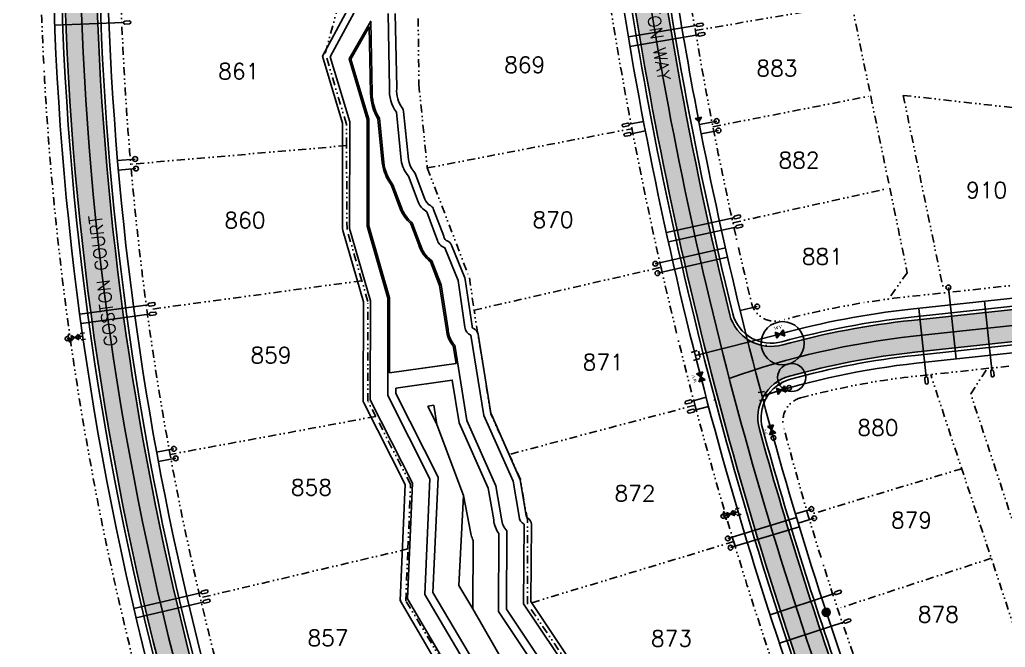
# Model space of a CAD drawing. Header units: feet. Extents: x 2247650 to 2249098, y 83114 to 84783.
# Drawn here: x 2247714 to 2248331, y 83808 to 84201 of the extents above; entities that cross this region are included whole.
import ezdxf
from ezdxf.enums import TextEntityAlignment as Align

# ---------------------------------------------------------------- set-up
doc = ezdxf.new("R2010")
doc.units = ezdxf.units.FT
doc.header["$MEASUREMENT"] = 0
doc.linetypes.add('DIVIDE', pattern=[1.25, 0.5, -0.25, 0, -0.25, 0, -0.25])
for name, color, linetype in [('BARSCALE', 3, 'Continuous'), ('C-TEXT-LOT-NUMBERS', 1, 'Continuous'), ('C-TEXT-XSECT', 2, 'Continuous'), ('CURB-BOC', 3, 'Continuous'), ('CURB-EOP', 2, 'Continuous'), ('LINES-GRADING-NO PLOT', 6, 'Continuous'), ('MODEL-GRADING', 7, 'Continuous'), ('P-UTIL-SS', 2, 'Continuous'), ('ROAD-CL-PROPOSED', 2, 'Continuous'), ('SC-STORMWATER', 30, 'Continuous'), ('SEWER-PRESSURE-PROPOSED', 4, 'ECEC PR PS'), ('SL-BOUNDARY', 6, 'Continuous'), ('SL-CALCULATED', 7, 'DIVIDE'), ('TEXT-WATER-PROPOSED', 3, 'Continuous'), ('WATERLINE-PROPOSED', 5, 'ECEC PR W'), ('WATERLINE-SERVICE', 3, 'Continuous')]:
    doc.layers.add(name, color=color, linetype=linetype)
doc.styles.add('ECES TIMES', font='times.ttf', dxfattribs={"width": 0.9990000000000001, "height": 0.1})
doc.styles.get("Standard").update_dxf_attribs({"font": 'simplex.shx'})
doc.styles.add('TIMES', font='times.ttf', dxfattribs={"height": 4.800000000000001})
doc.linetypes.add('ECEC PR PS', pattern='A,2.5,-0.2,[" PS ",TIMES,S=0.02,R=0,X=-0.185,Y=-0.045],-0.1', length=2.8)
doc.linetypes.add('ECEC PR W', pattern='A,2.5,-0.2,[" W ",TIMES,S=0.02,R=0,X=-0.165,Y=-0.045],-0.05', length=2.75)

# ---------------------------------------------------------------- blocks, each defined once
blk = doc.blocks.new('A$C793941FC')
at = {"layer": 'WATERLINE-PROPOSED'}
h = blk.add_hatch(color=3, dxfattribs=at)
h.dxf.hatch_style = 1
h.paths.add_polyline_path([(6.229723403805565e-10, -3.334921783171296e-10), (2.900080344639719, -1.552483360341284), (2.233187296427786, 2.415273295890074)])
h.paths.add_polyline_path([(-2.900080344639719, 1.552483360341285), (-2.233187294565142, -2.415273295890075), (6.229723403805565e-10, -3.334920117836759e-10)])
at = {"layer": 'WATERLINE-PROPOSED', "color": 3, "linetype": 'Continuous', "lineweight": -2}
for p, q in [((-2.900080344639719, 1.552483360341284), (2.900080344639719, -1.552483360341284)), ((-2.233187294565141, -2.415273295890074), (-2.900080344639719, 1.552483360341284)), ((2.233187296427786, 2.415273295890074), (-2.233187294565141, -2.415273295890074)), ((2.900080344639719, -1.552483360341284), (2.233187296427786, 2.415273295890074))]:
    blk.add_line(p, q, dxfattribs=at)
at = {"layer": 'WATERLINE-PROPOSED', "color": 1, "linetype": 'Continuous', "lineweight": -2, "style": 'ECES TIMES', "width": 0.9990000000000001}
blk.add_text('WV', height=2, rotation=9.540988366794464, dxfattribs=at).set_placement((-0.5344977872446179, 3.140702776785474), align=Align.CENTER)
blk = doc.blocks.new('A$C06C51456')
at = {"layer": 'WATERLINE-PROPOSED', "color": 3, "linetype": 'Continuous', "lineweight": -2}
for p, q in [((-2.233187295030802, -2.415273295890074), (-2.90008034510538, 1.552483360341284)), ((2.900080344174057, -1.552483360341284), (2.233187295962125, 2.415273295890074))]:
    blk.add_line(p, q, dxfattribs=at)
at = {"layer": 'WATERLINE-PROPOSED', "color": 3, "flags": 128}
blk.add_lwpolyline([(-1.552483359817415, -2.900080345571041), (2.415273296646774, -2.233187295496464)], dxfattribs=at)
blk = doc.blocks.new('A$C74F005D0')
at = {"layer": 'SEWER-PRESSURE-PROPOSED'}
h = blk.add_hatch(color=2, dxfattribs=at)
h.dxf.hatch_style = 1
h.paths.add_polyline_path([(2.14640971663016e-10, -6.79617362386864e-10), (0.9906714227981865, -3.136756401407183), (3.28517286432907, 0.1682553013524738)])
h.paths.add_polyline_path([(-0.990671422798187, 3.136756401407184), (-3.285172862932086, -0.1682553026621463), (2.14640971663016e-10, -6.796172513645615e-10)])
at = {"layer": 'SEWER-PRESSURE-PROPOSED', "color": 2, "linetype": 'Continuous', "lineweight": -2}
for p, q in [((-3.285172862932086, -0.1682553026621463), (-0.9906714227981865, 3.136756401407183)), ((3.28517286432907, 0.1682553013524739), (-3.285172862932086, -0.1682553026621463)), ((-0.9906714227981865, 3.136756401407183), (0.9906714227981865, -3.136756401407183)), ((0.9906714227981865, -3.136756401407183), (3.28517286432907, 0.1682553013524739))]:
    blk.add_line(p, q, dxfattribs=at)
at = {"layer": 'SEWER-PRESSURE-PROPOSED', "color": 2, "linetype": 'Continuous', "lineweight": -2, "style": 'ECES TIMES', "width": 0.9990000000000001}
blk.add_text('SV', height=2, rotation=325.2297198034204, dxfattribs=at).set_placement((1.811494105961174, 2.62072335841367), align=Align.CENTER)
blk = doc.blocks.new('A$C26D345D0')
at = {"layer": 'SEWER-PRESSURE-PROPOSED', "color": 2, "linetype": 'Continuous', "lineweight": -2}
for p, q in [((-3.286233744118363, -0.1460765850788448), (-0.9694757796823978, 3.14337196413544)), ((0.9694757787510753, -3.143371963480604), (3.286233744584024, 0.1460765844240086))]:
    blk.add_line(p, q, dxfattribs=at)
at = {"layer": 'SEWER-PRESSURE-PROPOSED', "color": 2, "linetype": 'Continuous', "flags": 128}
blk.add_lwpolyline([(-3.143371963873506, -0.9694757803081302), (0.1460765851661563, -3.286233744802303)], dxfattribs=at)
blk = doc.blocks.new('A$C1994128B')
at = {"layer": 'SEWER-PRESSURE-PROPOSED'}
h = blk.add_hatch(color=2, dxfattribs=at)
h.dxf.hatch_style = 1
h.paths.add_polyline_path([(-1.883814336266369, -2.696648686382106), (-4.440892098500626e-16, 0), (-3.08433525217697, 1.143480055063264)])
at = {"layer": 'SEWER-PRESSURE-PROPOSED', "color": 2, "linetype": 'Continuous', "flags": 128}
blk.add_lwpolyline([(-1.883814336266369, -2.696648686382105), (-3.08433525217697, 1.143480055063264), (0, 0)], close=True, dxfattribs=at)
blk = doc.blocks.new('FIRE HYDRANT')
at = {"layer": 'WATERLINE-PROPOSED', "linetype": 'Continuous'}
h = blk.add_hatch(color=3, dxfattribs=at)
h.dxf.hatch_style = 1
h.paths.add_polyline_path([(7.282214208971709, -5.980187426743214), (4.038066209759563, -10.17728956202336), (7.282214208971709, -10.17728956179053), (4.038066209759563, -5.980187424880569)])
edge = h.paths.add_edge_path()
edge.add_arc((5.664920657873154, -3.188958893719246), 1.259227396750154, 0, 360)
edge = h.paths.add_edge_path()
edge.add_line((4.565457385033369, -3.802827080435236), (3.206446042750031, -4.561609886775841))
edge.add_line((3.206446042750031, -4.561609886775841), (3.411068764515221, -4.928097648502444))
edge.add_line((3.411068764515221, -4.928097648502444), (4.83316195057705, -4.134094078282942))
edge.add_line((6.815693170297891, -3.700208600101178), (8.23812622204423, -4.332147989378427))
edge.add_line((8.23812622204423, -4.332147989378427), (8.067709646653384, -4.715738823128049))
edge.add_line((8.067709646653384, -4.715738823128049), (6.579674704000354, -4.05465471111529))
at = {"layer": 'WATERLINE-PROPOSED', "color": 3, "linetype": 'Continuous', "flags": 128}
for points in [[(4.565457385033369, -3.802827080435236), (3.206446042750031, -4.561609886775841), (3.411068764515221, -4.928097648502444), (4.83316195057705, -4.134094078282942)], [(6.815693170297891, -3.700208600101178), (8.23812622204423, -4.332147989378427), (8.067709646653384, -4.715738823128049), (6.579674704000354, -4.05465471111529)]]:
    blk.add_lwpolyline(points, dxfattribs=at)
blk.add_lwpolyline([(7.282214208971709, -5.980187426743214), (4.038066209759563, -10.17728956202336), (7.282214208971709, -10.17728956179053), (4.038066209759563, -5.980187424880569)], close=True, dxfattribs=at)
at = {"layer": 'WATERLINE-PROPOSED', "color": 3, "linetype": 'Continuous'}
for points in [[(5.660140210296959, -3.084132212403347), (5.660140210296959, -13.07334477193945)], [(3.622492637950927, -11.7149130571197), (3.622492637950927, -14.43177648629353)], [(4.301708494778723, -11.22800804879807), (7.018571925349534, -11.22800804833241)], [(7.697787781711668, -11.71491305758536), (7.697787781246006, -14.43177648745768)]]:
    blk.add_lwpolyline(points, dxfattribs=at)
blk.add_circle((5.664920657873154, -3.188958893719246), 1.259227396750154, dxfattribs=at)
blk = doc.blocks.new('WATER SERVICE')
at = {"layer": 'WATERLINE-SERVICE'}
blk.add_lwpolyline([(-0.8999999999068677, 3.75, -0.8333333334195668), (0.8999999999068677, 3.75), (0.8999999999068677, 0.75, -0.8333333336748219), (-0.8999999999068677, 0.75)], format="xyb", close=True, dxfattribs=at)

msp = doc.modelspace()

# ---------------------------------------------------------------- hatches: boundary and pattern name
at = {"layer": 'BARSCALE'}
h = msp.add_hatch(color=254, dxfattribs=at)
h.dxf.hatch_style = 1
edge = h.paths.add_edge_path()
edge.add_arc((2247728.607661548, 84674.79272150634), 26.23232043521812, 68.57558733223327, 110.2857321461064)
edge.add_line((2247719.512861313, 84699.39799013108), (2247720.091914, 84705.047511))
edge.add_line((2247720.091914, 84705.047511), (2247714.097453, 84707.59810799999))
edge.add_line((2247714.097453, 84707.59810799999), (2247723.802348575, 84727.8306714976))
edge.add_line((2247723.802348575, 84727.8306714976), (2247724.78258041, 84727.36048651063))
edge.add_line((2247724.78258041, 84727.36048651063), (2247779.55605087, 84702.34520497073))
edge.add_arc((2247749.229675849, 84635.94256211568), 73.00000000000175, 55.81559174945761, 65.45361437732208, ccw=False)
edge.add_line((2247790.245330712, 84696.3306077556), (2247843.396521499, 84660.23023599916))
edge.add_arc((2248657.419297662, 85683.08470920192), 1307.235385637401, 231.4860190260196, 237.3507923342248)
edge.add_line((2247952.173500864, 84582.40640944264), (2248101.218673038, 84488.60933314716))
edge.add_arc((2248115.599560679, 84511.46081166973), 27.00000000000418, 237.8169806304406, 319.4813390086776)
edge.add_arc((2248307.949470527, 84347.070092631), 226.0272639943585, 95.60347505689288, 139.481339009, ccw=False)
edge.add_arc((2248328.152838859, 84139.85473027512), 434.2251846789575, 87.13961809053382, 95.58680223314508, ccw=False)
edge.add_line((2248349.82169489, 84573.53891454726), (2248348.823647941, 84553.56383251268))
edge.add_arc((2248328.152838859, 84139.85473027514), 414.2251846789425, 87.13961809051686, 95.58680223315179)
edge.add_arc((2248307.945917918, 84347.07583486238), 206.0212031806931, 95.60426626120615, 135.9941902761762)
edge.add_arc((2248179.181451839, 84471.44746934439), 26.99999999966781, 135.9941902751385, 237.8169806301117)
edge.add_line((2248164.800564198, 84448.59599082211), (2248272.997140551, 84380.50574422762))
edge.add_arc((2248800.308012452, 85218.40640531419), 990.0173096841814, 237.8168138628561, 238.9023912971567)
edge.add_line((2248288.966456708, 84370.66582775307), (2248278.636505134, 84353.54005476409))
edge.add_arc((2248800.306408773, 85218.40380268528), 1010.014252786197, 237.8168155223002, 238.90239295662332, ccw=False)
edge.add_line((2248262.344631188, 84363.57872309984), (2248154.264984841, 84431.59538332753))
edge.add_arc((2248139.884034604, 84408.74394419811), 26.99999999991908, 57.8168236823758, 159.8520917690012)
edge.add_arc((2248307.943040761, 84347.08369037253), 206.0134532713036, 159.8520917689189, 186.6400296927553)
edge.add_arc((2250608.415339468, 84614.8730489876), 2522.019484717076, 186.6397308942743, 193.7228557846362)
edge.add_arc((2248184.359239319, 84023.63105082249), 26.91001433073338, 195.1785800293746, 285.5865354790165)
edge.add_arc((2248326.780768117, 83505.9167084733), 510.037121913155, 96.14371782106463, 105.37058143142289, ccw=False)
edge.add_line((2248272.195197835, 84013.02446945358), (2248595.229246812, 84047.79575186127))
edge.add_arc((2248553.492131381, 84435.53424042907), 389.9783613501587, 276.1438009653874, 281.3714667568084)
edge.add_line((2248630.383830203, 84053.21135467205), (2248634.327212363, 84033.6039648116))
edge.add_arc((2248553.49204165, 84435.53482290778), 409.9789500865838, 276.1437971128137, 281.3714629042223, ccw=False)
edge.add_line((2248597.369676338, 84027.91061767907), (2248274.335652635, 83993.13933799186))
edge.add_arc((2248326.780768118, 83505.91670847357), 490.0371219130059, 96.14371782116145, 105.5009627093766)
edge.add_arc((2248203.031982415, 83952.11130089527), 27.00000000009651, 105.5009627084841, 195.4046224367584)
edge.add_arc((2250608.415339588, 84614.8730490154), 2522.019484841369, 195.4046224373526, 199.4669163677239)
edge.add_arc((2246373.286806886, 83117.87714053955), 1969.896636215834, 17.594206461275007, 19.46718441703672, ccw=False)
edge.add_arc((2248276.771089524, 83721.48608802084), 27.00000000020555, 197.5942064613278, 278.8261472969872)
edge.add_line((2248280.913883251, 83694.80580953391), (2248544.519434517, 83735.73729473975))
edge.add_arc((2248239.1625168, 85702.21752894574), 1990.047074498608, 278.8264518689996, 284.2373237014105)
edge.add_line((2248728.592408353, 83773.29406235249), (2248791.446296523, 83789.21933607211))
edge.add_line((2248791.446296523, 83789.21933607211), (2248834.768849309, 83800.1959602943))
edge.add_line((2248834.768849309, 83800.1959602943), (2248839.681025039, 83780.80857961522))
edge.add_line((2248839.681025039, 83780.80857961522), (2248796.358472253, 83769.83195539303))
edge.add_line((2248796.358472253, 83769.83195539303), (2248733.504584083, 83753.90668167341))
edge.add_arc((2248239.176890477, 85702.14701933463), 2009.975194363451, 278.8263549117743, 284.23722674419326, ccw=False)
edge.add_line((2248547.588258862, 83715.97413919376), (2248293.865080609, 83676.57714445196))
edge.add_arc((2248298.007874337, 83649.89686596519), 27.00000000002106, 98.82614729801578, 195.4515407109357)
edge.add_arc((2246373.286806084, 83117.87714032075), 1969.896637047628, 14.138498822543113, 15.451540711059181, ccw=False)
edge.add_line((2248283.511538722, 83599.057180919), (2248264.117376646, 83594.17184803865))
edge.add_arc((2246373.286806889, 83117.87714052811), 1949.896636216178, 14.13849882241527, 19.4671844173866)
edge.add_arc((2250608.415746775, 84614.87314341242), 2542.019900209687, 186.6397319509578, 199.466917424095, ccw=False)
edge.add_arc((2248307.942891275, 84347.08372413953), 226.0133086917348, 156.300606668632, 186.6400161835723, ccw=False)
edge.add_arc((2248076.266992085, 84448.77940796938), 26.99999999982735, 336.3006066681692, 417.8168084760404)
edge.add_line((2248090.647948386, 84471.63084328207), (2247941.452388995, 84565.5225612289))
edge.add_arc((2248657.419297691, 85683.08470923975), 1327.235385685018, 233.27781149871288, 237.3543181626198, ccw=False)
edge.add_arc((2247847.673750195, 84597.60526302643), 26.99999999974542, 53.27781150404049, 151.3746947165585)
edge.add_arc((2248243.45876579, 84381.58944790596), 477.8975614835069, 151.3746947169763, 175.6735874551015)
edge.add_arc((2249668.873691254, 84273.98091153249), 1907.368545337889, 175.6804703171542, 201.4243044113417)
edge.add_arc((2247952.652063048, 83603.78030387861), 65.00000000424285, 204.0668436126494, 262.9755564500352)
edge.add_arc((2247939.840233526, 83504.60383232939), 35.0037778772877, -150.9546150707664, 82.01452078145257, ccw=False)
edge.add_arc((2249668.663900529, 84273.97338171219), 1927.159917681944, 175.6797058773207, 204.0819533426016, ccw=False)
edge.add_arc((2248243.458765795, 84381.5894479016), 497.89756148819, 150.3259076804307, 175.6735874546167, ccw=False)
edge.add_arc((2247787.398609399, 84641.4482245563), 27.00000000000803, 330.32609848544, 415.8155917481297)
edge.add_line((2247802.568783116, 84663.78352910768), (2247775.292358196, 84682.30971949139))
edge.add_line((2247775.292358196, 84682.30971949139), (2247774.241938117, 84683.02316644859))
edge.add_arc((2247730.978850112, 84619.32618680006), 77.00000000029358, 55.81559175039202, 68.57558733287732)
edge.add_line((2247759.104906285, 84691.00550713866), (2247738.189631913, 84699.21239552842))
at = {"layer": 'P-UTIL-SS'}
h = msp.add_hatch(color=256, dxfattribs=at)
edge = h.paths.add_edge_path()
edge.add_arc((2248218.836777826, 83830.30077494757), 2.5, 0, 360)

# ---------------------------------------------------------------- linework, layer by layer
at = {"layer": 'CURB-BOC'}
for p, q in [((2248271.981152355, 84015.01298259974), (2248595.015203859, 84049.7842652795)), ((2248274.549698115, 83991.1508248457), (2248597.58371929, 84025.92210426084))]:
    msp.add_line(p, q, dxfattribs=at)
for centre, radius, start, end in [((2249668.66432932, 84273.97345638633), 1929.16033961857, 175.6797027050919, 204.0844894681494), ((2249668.873158001, 84273.98083137076), 1905.368019652039, 175.6804739304312, 201.4243080246188), ((2250608.415787413, 84614.87315283502), 2544.019941664864, 186.6397320559217, 199.46691752906), ((2250608.415422569, 84614.87306391302), 2520.019568986157, 186.6397307757433, 193.722266931516), ((2248184.359239318, 84023.63105082209), 24.9100143301161, 195.2359060453517, 285.5950290193449), ((2248326.780768117, 83505.91670847613), 512.0371219102494, 96.14371782103775, 105.3710117409912), ((2248326.780768118, 83505.91670847638), 488.0371219101827, 96.14371782115208, 105.500962709394), ((2248203.031982415, 83952.11130089525), 24.99999999996206, 105.5009627080509, 195.404622436777), ((2250608.415213656, 84614.87300945981), 2520.019352925674, 195.4046223308896, 199.4669162612611)]:
    msp.add_arc(centre, radius, start, end, dxfattribs=at)
at = {"layer": 'CURB-EOP', "color": 2, "flags": 128}
for points in [[(2247766.922990881, 84417.64127870215, 0.1128035077070231), (2247893.302492221, 83577.27316440381, 0.2628521483290169), (2247944.703032818, 83539.26818936552, -1.615495750804788), (2247909.238691523, 83487.6094187559, -0.1245665429357114), (2247746.979981612, 84419.15004684438, -0.1110533027698723)], [(2248547.588258862, 83715.97413919376), (2248293.865080609, 83676.57714445196, 0.448502389200453), (2248271.983758777, 83642.7034377597, -0.00572928872905746), (2248283.511538722, 83599.057180919), (2248264.117376646, 83594.17184803865, 0.02325496779461956), (2248211.712768106, 83767.7131791185, -0.05602767037964856), (2248083.445623445, 84320.94960003375, -0.1331594143283213)], [(2248103.31147993, 84323.26211946105, 0.03091580666512849), (2248158.387995741, 84016.58524509908, 0.4163005516297166), (2248191.589784441, 83997.71063245171, -0.04028155321866803), (2248272.195197835, 84013.02446945358), (2248595.229246812, 84047.79575186127, 0.02281395186914326)], [(2248597.369676338, 84027.91061767907), (2248274.335652635, 83993.13933799186, 0.0408513850758884), (2248195.816109096, 83978.12920189144, 0.4137211613306105), (2248177.001985039, 83944.9391856844, 0.01772695758657331), (2248230.569418526, 83774.3785174397, -0.00817258998147607), (2248251.034116113, 83713.32470335696, 0.370069679019389), (2248280.913883251, 83694.80580953391), (2248544.519434517, 83735.73729473975, 0.02361376984428499)]]:
    msp.add_lwpolyline(points, format="xyb", dxfattribs=at)
at = {"layer": 'LINES-GRADING-NO PLOT', "color": 3, "elevation": 34.5, "flags": 128}
msp.add_lwpolyline([(2247984.86297211, 83790.69709818288), (2247956.672589285, 83838.75170103316), (2247959.897874529, 83911.23075565626), (2247933.497862502, 83963.37649767692), (2247933.709222588, 84025.19043539156), (2247920.567644128, 84070.50357790249), (2247920.613621845, 84137.20009521776), (2247908.335852485, 84177.93032258359), (2247926.141678512, 84210.66969608983)], dxfattribs=at)
msp.add_lwpolyline([(2247944.593040655, 84205.09069821825), (2247945.525767514, 84158.47711582296, 0.1820049121769687), (2247949.826567719, 84143.33173136011), (2247952.8621467, 84113.2115632232, 0.1429015204721601), (2247957.318109229, 84103.36385782968), (2247963.366900335, 84087.19752642594, 0.1623209075238172), (2247968.897719285, 84080.94546240727), (2247975.198016771, 84064.09100826141, 0.2663905131892799), (2247980.214246882, 84058.46849959582), (2247988.435138023, 84038.03137253891), (2247992.721571463, 84008.76085405918, 0.2909583279221874), (2247996.454215795, 84003.6936972047), (2248004.619576266, 83953.56037636378), (2248022.836340464, 83912.48199178881), (2248026.571996828, 83890.20816649482, 0.2517815353930991), (2248029.767776985, 83885.44532523617), (2248029.403345545, 83835.64680328772), (2248069.826639545, 83775.34708805432)], format="xyb", dxfattribs=at)
at = {"layer": 'LINES-GRADING-NO PLOT', "flags": 128}
msp.add_lwpolyline([(2247994.387546836, 83796.20109230254), (2247967.641631615, 83841.46129058879), (2247970.831052572, 83913.80250187438), (2247944.497285659, 83965.99547733001), (2247944.483863946, 84026.90462154457), (2247931.568707678, 84072.04260044046), (2247931.61473996, 84138.81826981569), (2247920.209109345, 84176.65526728229), (2247933.757119923, 84200.29105266983), (2247934.665056569, 84155.15707137856, 0.1339684526768963), (2247939.155689755, 84139.51315537105), (2247941.937465294, 84111.91132143875, 0.126824722598668), (2247947.620103486, 84097.89358158906), (2247953.137137494, 84083.14845341923, 0.1181933752224779), (2247959.747882788, 84074.00720250829), (2247964.720723091, 84060.7039403901, 0.1644761604722331), (2247971.950236595, 84050.33236204713), (2247977.748895848, 84035.17868466908), (2247982.152869298, 84007.22598356339, 0.1714855260066702), (2247986.310153283, 83997.5485121566), (2247993.987569729, 83950.41104856668), (2248012.035940409, 83909.39133408427), (2248015.649474515, 83888.80859278435, 0.1498236865522751), (2248018.868819218, 83881.2672855966), (2248018.629719369, 83832.31080060225), (2248059.594816595, 83770.86426130967)], format="xyb", dxfattribs=at)
at = {"layer": 'LINES-GRADING-NO PLOT', "elevation": 31.5, "flags": 128}
msp.add_lwpolyline([(2247945.49413772, 83980.28126407809), (2247945.483833042, 84027.04497860877), (2247932.568804364, 84072.18251158026), (2247932.614841606, 84138.96537659733), (2247921.29084051, 84176.5315765966), (2247932.829909811, 84196.66257398565), (2247933.66518973, 84155.1403946569, 0.1321216298432408), (2247938.183250182, 84139.18942652029), (2247940.944116751, 84111.79505932581, 0.1258069337266901), (2247946.732386686, 84097.41253326379), (2247952.2062364, 84082.78282180786, 0.1157473808705127), (2247958.900308672, 84073.41864139178), (2247963.771050507, 84060.388511447, 0.1603444617564801), (2247971.119451036, 84049.70535799167), (2247976.777419286, 84034.9193494082), (2247981.15813926, 84007.11424171465, 0.1661219477179284), (2247985.370671168, 83997.09604368164), (2247987.169095814, 83986.05415519209)], format="xyb", close=True, dxfattribs=at)
at = {"layer": 'LINES-GRADING-NO PLOT', "color": 3, "flags": 128}
for points, elevation in [([(2247949.49628529, 83970.5358059156), (2247984.806413018, 83975.67781336744), (2247989.154839485, 83948.97953593162), (2248007.215820745, 83907.93116055973), (2248010.697729152, 83888.09816109588, 0.1210442800586366), (2248013.860649012, 83879.60661882862), (2248013.622320162, 83830.80799833991), (2248054.943987982, 83768.82661278939), (2248075.732792215, 83683.08197312352, 0.07143584089884142), (2248080.364792144, 83676.60586609296), (2248088.443268584, 83643.42663413168), (2248090.667626915, 83612.11434920694), (2248086.784193801, 83610.97730347501), (2248073.041965688, 83648.68334782256), (2248040.264047274, 83681.07321413606), (2248034.9344422, 83714.85427479088), (2248030.66777097, 83742.148222528), (2247998.716898985, 83798.70290781149), (2247972.702233227, 83842.72566496195), (2247975.883765638, 83914.8879513001), (2247949.497023459, 83967.18592262687)], 31.5), ([(2247991.721792305, 83903.44997920124), (2247996.583268196, 83878.67910806481, 0.02574861326171471), (2247997.795884488, 83875.21793134742), (2247997.593132458, 83832.42962058958), (2247988.816992316, 83847.00200453858)], 23.5)]:
    msp.add_lwpolyline(points, format="xyb", close=True, dxfattribs=dict(at, elevation=elevation))
at = {"layer": 'LINES-GRADING-NO PLOT', "color": 3, "elevation": 23.5, "flags": 128}
msp.add_lwpolyline([(2247969.413515262, 83959.35210071133), (2247973.154757174, 83959.96007224484), (2247975.071009771, 83947.95264092204)], close=True, dxfattribs=at)
at = {"layer": 'LINES-GRADING-NO PLOT', "elevation": 23.5, "flags": 128}
for points in [[(2247991.721792305, 83903.44997920142), (2247975.071009771, 83947.95264092181)], [(2248025.290598806, 83784.4136570082), (2247997.593132459, 83832.4296205896)]]:
    msp.add_lwpolyline(points, dxfattribs=at)
at = {"layer": 'MODEL-GRADING'}
for p, q in [((2247903.485191992, 84178.43010449769, 36), (2247922.188511181, 84212.81968865916, 36)), ((2247949.092140047, 84205.18072414305, 36), (2247950.024866905, 84158.5671417471, 36)), ((2247916.113164436, 84136.53811470093, 36), (2247903.485191992, 84178.43010449776, 36)), ((2247903.856265392, 84177.50220497698, 35.99999945238233), (2247903.859370474, 84178.38978835708, 36)), ((2247904.027347002, 84176.63156144181, 36), (2247903.856265392, 84177.50220497698, 35.99999945238233)), ((2247903.859370474, 84178.38978835708, 36), (2247904.03711428, 84179.26105540618, 36)), ((2247904.03711428, 84179.26105540618, 36), (2247904.382685154, 84180.08031515311, 36)), ((2247950.010132443, 84158.10232097842, 36), (2247949.948578557, 84156.49634519499, 36.00001197773963)), ((2247950.024866905, 84158.5671417471, 36), (2247950.010132443, 84158.10232097842, 36)), ((2247949.948578557, 84156.49634519499, 36.00001197773963), (2247950.031513259, 84154.89450828033, 36.00003530271351)), ((2247950.031513259, 84154.89450828033, 36.00003530271351), (2247950.257955664, 84153.30658331653, 36.00005384534597)), ((2247950.257955664, 84153.30658331653, 36.00005384534597), (2247950.626924884, 84151.7423433857, 36.00006070267409)), ((2247950.626924884, 84151.7423433857, 36.00006070267409), (2247951.13511638, 84150.21763808653, 36.00005384534597)), ((2247951.13511638, 84150.21763808653, 36.00005384534597), (2247951.77701167, 84148.74768832978, 36.00003530317917)), ((2247951.77701167, 84148.74768832978, 36.00003530317917), (2247952.548308952, 84147.34132416453, 36.00001197773963)), ((2247952.548308952, 84147.34132416453, 36.00001197773963), (2247953.444706423, 84146.00737563986, 36)), ((2247953.444706423, 84146.00737563986, 36), (2247954.02438567, 84144.95294215204, 35.99999999953434)), ((2247954.02438567, 84144.95294215204, 35.99999999953434), (2247954.303886952, 84143.78296576533, 36)), ((2247954.303886952, 84143.78296576533, 36), (2247957.329647282, 84113.76022200752, 36.00000779982656)), ((2247916.067645198, 84070.50668000896, 36), (2247916.113164436, 84136.53811470093, 36)), ((2247957.329647282, 84113.76022200752, 36.00000779982656), (2247957.335376345, 84113.76092559984, 36.00193125428632)), ((2247957.335376345, 84113.76092559984, 36.00193125428632), (2247957.759051437, 84111.79276238428, 36.00001344736665)), ((2247957.759051437, 84111.79276238428, 36.00001344736665), (2247958.486388003, 84109.82447537594, 36.00002353033051)), ((2247958.486388003, 84109.82447537594, 36.00002353033051), (2247959.484800208, 84107.97884667525, 36.00001344736665)), ((2247959.484800208, 84107.97884667525, 36.00001344736665), (2247960.734250412, 84106.29301801836, 35.99999999953434)), ((2247960.734250412, 84106.29301801836, 35.99999999953434), (2247961.192964192, 84105.65197911486, 36)), ((2247961.192964192, 84105.65197911486, 36), (2247961.532753615, 84104.94080827292, 36)), ((2247961.532753615, 84104.94080827292, 36), (2247967.542565675, 84088.87865440687, 36.00001712748781)), ((2247967.542565675, 84088.87865440687, 36.00001712748781), (2247967.548740468, 84088.88114038622, 36.00223494973034)), ((2247967.548740468, 84088.88114038622, 36.00223494973034), (2247968.156446336, 84087.72215978941, 36.00002200528979)), ((2247968.156446336, 84087.72215978941, 36.00002200528979), (2247968.995421885, 84086.60431469511, 36.00003881100565)), ((2247968.995421885, 84086.60431469511, 36.00003881100565), (2247970.002595427, 84085.6352640856, 36.00002200528979)), ((2247970.002595427, 84085.6352640856, 36.00002200528979), (2247971.152002946, 84084.8401004104, 36)), ((2247971.152002946, 84084.8401004104, 36), (2247971.785734635, 84084.39645659644, 35.99999976111576)), ((2247971.785734635, 84084.39645659644, 35.99999976111576), (2247972.334242051, 84083.85068378458, 35.99999999860302)), ((2247972.334242051, 84083.85068378458, 35.99999999860302), (2247972.780818125, 84083.21956289932, 35.99999961676076)), ((2247972.780818125, 84083.21956289932, 35.99999961676076), (2247973.112852802, 84082.52110495558, 36)), ((2247973.112852802, 84082.52110495558, 36), (2247979.413150286, 84065.66665080981, 36)), ((2247916.245732578, 84069.25015038438, 36), (2247916.067645198, 84070.50668000896, 36)), ((2247929.207035884, 84024.55861003883, 36.00000000046566), (2247916.245732578, 84069.25015038438, 36)), ((2247979.413150286, 84065.66665080981, 36), (2247979.601224951, 84065.01931732474, 36)), ((2247979.601224951, 84065.01931732474, 36), (2247979.866103822, 84064.26688764291, 36.00014462694526)), ((2247979.866103822, 84064.26688764291, 36.00014462694526), (2247980.31596959, 84063.60762021877, 36.00026308046654)), ((2247980.31596959, 84063.60762021877, 36.00026308046654), (2247980.919918932, 84063.08598523121, 36.00014463206753)), ((2247980.919918932, 84063.08598523121, 36.00014463206753), (2247981.636779812, 84062.73773841094, 36)), ((2247981.636779812, 84062.73773841094, 36), (2247982.520285524, 84062.332715875, 35.99999932106584)), ((2247982.520285524, 84062.332715875, 35.99999932106584), (2247983.296759039, 84061.74693194497, 35.99999999487773)), ((2247983.296759039, 84061.74693194497, 35.99999999487773), (2247983.930016492, 84061.00681718439, 35.99999999906868)), ((2247983.930016492, 84061.00681718439, 35.99999999906868), (2247984.389140982, 84060.14786234684, 36)), ((2247984.389140982, 84060.14786234684, 36), (2247992.610032124, 84039.71073528985, 36)), ((2247992.610032124, 84039.71073528985, 36), (2247992.887648652, 84038.68340712646, 36)), ((2247992.887648652, 84038.68340712646, 36), (2247997.174082092, 84009.41288864706, 36)), ((2247928.997888808, 83963.39188441448, 36), (2247929.207035884, 84024.55861003883, 36.00000000046566)), ((2247997.174082092, 84009.41288864706, 36), (2247997.210984109, 84009.0693570557, 36)), ((2247997.210984109, 84009.0693570557, 36), (2247997.291875409, 84008.69290874712, 36.0002007544972)), ((2247997.291875409, 84008.69290874712, 36.0002007544972), (2247997.474761561, 84008.35376400407, 36.00036682747304)), ((2247997.474761561, 84008.35376400407, 36.00036682747304), (2247997.744475438, 84008.07856208691, 36.00020067160949)), ((2247997.744475438, 84008.07856208691, 36.00020067160949), (2247998.079897428, 84007.889785768, 36)), ((2247998.079897428, 84007.889785768, 36), (2247999.102779591, 84007.3317043623, 35.99999949103221)), ((2247999.102779591, 84007.3317043623, 35.99999949103221), (2247999.949078352, 84006.52846898884, 35.99999982817098)), ((2247999.949078352, 84006.52846898884, 35.99999982817098), (2248000.56051132, 84005.53444041964, 35.99999994505197)), ((2248000.56051132, 84005.53444041964, 35.99999994505197), (2248000.895690579, 84004.41709318245, 36)), ((2248000.895690579, 84004.41709318245, 36), (2248008.967965839, 83954.85529282084, 36)), ((2247929.119036222, 83962.33925112803, 36), (2247928.997888808, 83963.39188441448, 36)), ((2247929.483065456, 83961.34391196305, 36), (2247929.119036222, 83962.33925112803, 36)), ((2247955.34984155, 83910.25142640993, 36), (2247929.483065456, 83961.34391196305, 36)), ((2248008.967965839, 83954.85529282084, 36), (2248009.301373035, 83954.10346725909, 36.00000000046566)), ((2248009.301373035, 83954.10346725909, 36.00000000046566), (2248026.949988676, 83914.30624462198, 36.00000000046566)), ((2248026.949988676, 83914.30624462198, 36.00000000046566), (2248027.274356293, 83913.22631396307, 36)), ((2248027.274356293, 83913.22631396307, 36), (2248031.010012656, 83890.9524886692, 36)), ((2247952.117884655, 83837.6224454827, 36), (2247955.34984155, 83910.25142640993, 36)), ((2248031.010012656, 83890.9524886692, 36), (2248031.050548102, 83890.64700414427, 36)), ((2248031.050548102, 83890.64700414427, 36), (2248031.307738762, 83889.93185615586, 36.0002122791484)), ((2248031.307738762, 83889.93185615586, 36.0002122791484), (2248031.871695021, 83889.42320518615, 36)), ((2248031.871695021, 83889.42320518615, 36), (2248032.865241914, 83888.70963209635, 35.99999956553802)), ((2248032.865241914, 83888.70963209635, 35.99999956553802), (2248033.630705219, 83887.75352306524, 35.99999969499186)), ((2248033.630705219, 83887.75352306524, 35.99999969499186), (2248034.11002598, 83886.62637170171, 35.99999989196658)), ((2248034.11002598, 83886.62637170171, 35.99999989196658), (2248034.267656491, 83885.41239458881, 36)), ((2248034.267656491, 83885.41239458881, 36), (2248033.913373498, 83837.00062894728, 36.00000000046566)), ((2247967.962851668, 83810.61239734897, 36), (2247952.117884655, 83837.62244548263, 36)), ((2247952.304773511, 83837.66902593803, 36), (2247952.177038152, 83838.95175103098, 36)), ((2247952.791169014, 83836.47473448142, 36), (2247952.304773511, 83837.66902593803, 36)), ((2248033.913373498, 83837.00062894728, 36.00000000046566), (2248073.564459814, 83777.85282140737, 36)), ((2247980.963017326, 83788.45172640309, 35.99999999953434), (2247967.962851668, 83810.61239734897, 36))]:
    msp.add_line(p, q, dxfattribs=at)
at = {"layer": 'P-UTIL-SS'}
for p, q in [((2248150.253547806, 84137.78815307748, 40.38570899999999), (2248139.460068118, 84135.68102839334, 40.38570899999999)), ((2248151.406753925, 84131.88100058795, 40.38570899999999), (2248140.615058789, 84129.77422428783, 40.38570899999999)), ((2247786.353206486, 84114.02328855777), (2247775.328484598, 84113.08552910612)), ((2247786.863310312, 84108.02627855516), (2247775.847553283, 84107.08928165173)), ((2248111.851671866, 84048.47092084121), (2248155.714247256, 84058.47728391884)), ((2248113.190317254, 84042.60301121254), (2248157.052892644, 84052.60937429027)), ((2248295.240800607, 84033.62831671955), (2248300.099810347, 83988.87214847533)), ((2248175.644622877, 84021.7272661198), (2248164.97030763, 84019.13895335673)), ((2247810.629958841, 83932.61685454124), (2247799.784403422, 83930.60645264419)), ((2247811.726930201, 83926.69900115323), (2247800.881278981, 83924.6885814979)), ((2248209.519674331, 83894.9479137538), (2248199.511021937, 83891.93127014396)), ((2248157.188975262, 83876.57072112919, 40.38570899999999), (2248200.243219415, 83889.59375772555, 40.38570899999999)), ((2248211.256544125, 83889.18530859612), (2248201.245827769, 83886.16804290086)), ((2248158.931527582, 83870.80983176199, 40.38570899999999), (2248201.985771741, 83883.83286836046, 40.38570899999999))]:
    msp.add_line(p, q, dxfattribs=at)
for centre, radius in [((2248150.253547806, 84137.78815307748, 40.38570899999999), 1.5), ((2248151.406753925, 84131.88100058795, 40.38570899999999), 1.5), ((2247786.353206486, 84114.02328855777), 1.5), ((2247786.863310312, 84108.02627855516), 1.5), ((2248111.851671866, 84048.47092084121), 1.5), ((2248113.190317254, 84042.60301121254), 1.5), ((2248295.240800607, 84033.62831671955), 1.5), ((2248175.644622877, 84021.7272661198), 1.5), ((2248195.560685622, 83970.78889638728), 1.5), ((2248185.78128813, 83939.47149196091), 1.5), ((2247810.629958841, 83932.61685454124), 1.5), ((2247811.726930201, 83926.69900115323), 1.5), ((2248209.519674331, 83894.9479137538), 1.5), ((2248211.256544125, 83889.18530859612), 1.5), ((2248157.188975262, 83876.57072112919, 40.38570899999999), 1.5), ((2248158.931527582, 83870.80983176199, 40.38570899999999), 1.5), ((2248218.836777826, 83830.30077494757), 2.5)]:
    msp.add_circle(centre, radius, dxfattribs=at)
at = {"layer": 'ROAD-CL-PROPOSED', "color": 2, "flags": 128}
for points in [[(2247837.465835684, 84652.1698817956, 0.1287934867542471), (2247756.951486247, 84418.39566277327, 0.1245043963740172), (2247918.176875361, 83492.11832788805, 1.598605096609689), (2247943.38694204, 83529.35478719693, -0.2279413657192764), (2247888.732166549, 83564.54706755775)], [(2248273.814457684, 83596.61451447883, 0.02325496779461322), (2248221.141093316, 83771.0458482791, -0.05602767037965569), (2248093.378551688, 84322.1058597474, -0.170647995634188), (2248124.946246787, 84461.86167340737, -0.111199127409862)], [(2248158.148390374, 83976.66105997161, -0.05925801658664529), (2248273.265425235, 84003.08190372272), (2248596.299461575, 84037.85318477017, 0.02281395186911414), (2248632.355521283, 84043.40765974182, 0.02281395186911414)]]:
    msp.add_lwpolyline(points, format="xyb", dxfattribs=at)
at = {"layer": 'SC-STORMWATER', "color": 6}
for centre, radius in [((2248191.546581185, 83998.74025426438), 13.49840564355239), ((2248197.179253968, 83977.29714430086), 8.804809244396168)]:
    msp.add_circle(centre, radius, dxfattribs=at)
at = {"layer": 'SEWER-PRESSURE-PROPOSED', "ltscale": 40, "flags": 128}
for points in [[(2247841.470162713, 84626.8437575675, 0.1186279848275821), (2247773.903044125, 84417.11320985244, 0.1120162831446458), (2247897.668821059, 83585.33447024284, 0.113073119508281)], [(2248138.678333948, 84139.79359982046, -0.01856226235441115), (2248110.264525486, 84324.0715374565, -0.1486779039562311), (2248130.917931584, 84438.01734633034)], [(2248298.27985942, 83574.33954372634), (2248237.169246173, 83776.71138585212, -0.02507794539146701), (2248165.165511318, 84018.33865286967, -0.0120308147195933), (2248139.158510308, 84137.23564332236, -0.01226925246147879)], [(2248178.628858779, 83965.67302752224, -0.05117097131377574), (2248275.084811815, 83986.17954198027), (2248598.118826672, 84020.9508207153, 0.02281395186917726), (2248635.707395862, 84026.74137830884)]]:
    msp.add_lwpolyline(points, format="xyb", dxfattribs=at)
at = {"layer": 'SL-BOUNDARY'}
for p, q in [((2248181.253283651, 83997.64680443586, 39.13), (2248181.432958703, 83996.99310631437)), ((2248148.53238138, 83963.08508646875, 39), (2248149.2573632, 83963.27718276769))]:
    msp.add_line(p, q, dxfattribs=at)
at = {"layer": 'SL-CALCULATED', "ltscale": 10}
for p, q in [((2247905.308224534, 84180.30082486186, 40.38570899999999), (2247912.74911546, 84207.36663433122)), ((2248136.891868799, 84194.47773331423, 40.38570899999999), (2248234.697081849, 84211.1139708758)), ((2248234.697081849, 84211.1139708758, 40.38570899999999), (2248246.624007054, 84153.54650997007)), ((2247963.479402341, 84201.96444032686, 40.38570899999999), (2247963.876793719, 84160.71635455197)), ((2247918.496493119, 84135.8666930292, 40.38570899999999), (2247905.308224534, 84180.30082486186)), ((2247963.876793719, 84160.71635455197, 40.38570899999999), (2247969.182016476, 84108.44488803826)), ((2248147.899769241, 84134.26250187366, 40.38570899999999), (2248246.624007054, 84153.54650997007)), ((2248246.624007054, 84153.54650997007, 40.38570899999999), (2248258.585420732, 84095.81258421736)), ((2248267.006740636, 84153.82552719438, 40.38570899999999), (2248292.582815044, 84030.30563398743)), ((2248267.006740636, 84153.82552719438, 40.38570899999999), (2248587.208520877, 84118.35884521637)), ((2247918.582638848, 84122.40696870389, 40.38570899999999), (2247918.496493119, 84135.8666930292)), ((2247969.182016476, 84108.44488803826, 40.38570899999999), (2248097.216184964, 84133.01292824346)), ((2247918.582638848, 84122.40696870389, 40.38570899999999), (2247783.633300847, 84110.771734583)), ((2247918.919285605, 84069.80804600616, 40.38570899999999), (2247918.582638848, 84122.40696870389)), ((2247969.182016476, 84108.44488803826, 40.38570899999999), (2247995.476672424, 84039.74507240129)), ((2248160.412204022, 84074.12592655187, 40.38570899999999), (2248258.585420732, 84095.81258421736)), ((2248258.585420732, 84095.81258421736, 40.38570899999999), (2248269.56086985, 84042.83759467832)), ((2247928.215756163, 84037.82161552145, 40.38570899999999), (2247918.919285605, 84069.80804600616)), ((2247998.453443107, 84019.44213575896, 40.38570899999999), (2248115.431908843, 84046.20103248769)), ((2248269.56086985, 84042.83759467832, 40.38570899999999), (2248257.712477627, 84026.39106003658)), ((2247928.215756163, 84037.82161552145, 40.38570899999999), (2247793.738818609, 84019.6435169985)), ((2247931.98067324, 84024.86763932096, 40.38570899999999), (2247928.215756163, 84037.82161552145)), ((2247995.476672424, 84039.74507240129, 40.38570899999999), (2247998.453443107, 84019.44213575896)), ((2247931.985247571, 83962.50763948873, 40.38570899999999), (2247931.98067324, 84024.86763932096)), ((2248008.899257121, 83954.53733956022, 40.38570899999999), (2247998.453443107, 84019.44213575896)), ((2248340.671694946, 83807.92415845636, 40.38570899999999), (2248284.177187745, 83979.11203103643)), ((2248309.217922838, 83967.05327752754, 40.38570899999999), (2248319.433530498, 83982.90701399994)), ((2248341.121025518, 83870.38150274614, 40.38570899999999), (2248309.217922838, 83967.05327752754)), ((2247936.924291303, 83952.89192594199, 40.38570899999999), (2247931.985247571, 83962.50763948873)), ((2248020.361082012, 83929.12236424722, 40.38570899999999), (2248008.899257121, 83954.53733956022)), ((2248136.696467533, 83959.94768785646, 40.38570899999999), (2248020.361082012, 83929.12236424722)), ((2247936.924291303, 83952.89192594199, 40.38570899999999), (2247808.242754465, 83929.11374946026)), ((2247958.667963016, 83910.55965881071, 40.38570899999999), (2247936.924291303, 83952.89192594199)), ((2248027.403444293, 83913.50692209831, 40.38570899999999), (2248020.361082012, 83929.12236424722)), ((2248303.616460557, 83920.2077601276, 40.38570899999999), (2248207.438058654, 83891.20991208755, -0.2608893547615594)), ((2248031.781534401, 83888.12169160877, 40.38570899999999), (2248027.403444293, 83913.50692209831)), ((2247957.014196004, 83869.95332119367, 40.38570899999999), (2247958.667963016, 83910.55965881071)), ((2248031.843802369, 83835.51172845824, 40.38570899999999), (2248031.781534401, 83888.12169160877)), ((2248160.918075792, 83874.55471041883, 40.38570899999999), (2248031.843802369, 83835.51172845824)), ((2247957.014196004, 83869.95332119367, 40.38570899999999), (2247827.101534461, 83839.38745835666)), ((2247955.694926158, 83837.56017489583, 40.38570899999999), (2247957.014196004, 83869.95332119367)), ((2248322.119006551, 83864.14192925252, 40.38570899999999), (2248225.913137409, 83832.54147218549, -0.2620463658558592)), ((2247984.824594984, 83789.28837366527, 40.38570899999999), (2247955.694926158, 83837.56017489583)), ((2248072.757917319, 83775.429523956, 40.38570899999999), (2248031.843802369, 83835.51172845824))]:
    msp.add_line(p, q, dxfattribs=at)
at = {"layer": 'SL-CALCULATED', "color": 3, "ltscale": 10, "flags": 128}
for points in [[(2247786.409141509, 84614.33297524764, 0.09919706742192472), (2247732.022724661, 84420.28162295102, 0.1247041427063626), (2247896.242412521, 83479.65191755038)], [(2247821.49215243, 84571.89850544531, 0.08723949538524248), (2247781.881097523, 84416.52095072746, 0.1123030515633889), (2247906.099236015, 83585.53655712483)], [(2248242.912528427, 83616.19897850642, 0.01982420368350006), (2248197.570280292, 83762.71417537762, -0.0560276703796554), (2248068.546231147, 84319.2152098937, -0.1111991274098931), (2248079.707523875, 84424.51776153571)], [(2248127.269511216, 84409.07736977076, 0.1120729782226732), (2248118.210872876, 84324.99650403556, 0.03052495580994793), (2248172.033852819, 84023.94826386086)], [(2248202.793381479, 83964.52631919945), (2248208.555987982, 83966.0071001981, -0.03608821641715862), (2248275.940993735, 83978.22548939557), (2248598.974998483, 84012.99676704242, 0.1078639731812336), (2248770.903063965, 84070.37795607276)], [(2248580.722663797, 84061.32092745653), (2248270.589856775, 84027.93831805419, 0.03608821641715862), (2248196.112246781, 84014.43388312787), (2248190.349465122, 84012.95305712099)], [(2248264.558947329, 83720.29256800275, 0.00785092549174335), (2248244.711906341, 83779.37752118065, -0.02583327761965997), (2248192.20643123, 83946.23158210241)]]:
    msp.add_lwpolyline(points, format="xyb", dxfattribs=at)
at = {"layer": 'SL-CALCULATED', "color": 3, "ltscale": 10}
for centre, start, end in [((2248186.612149755, 84027.48001391995), 193.6181508361059, 284.4274770851125), ((2248206.712946418, 83950.04747219122), 105.1474704992378, 194.737601868342)]:
    msp.add_arc(centre, 15, start, end, dxfattribs=at)
at = {"layer": 'TEXT-WATER-PROPOSED'}
for p, q in [((2248116.101231537, 84043.26707767323), (2248114.762586148, 84049.13498730189)), ((2248137.462244298, 83957.04162693024, 40.38570899999999), (2248135.924654688, 83962.84126641788, 40.38570899999999)), ((2248161.789351951, 83871.67426573555, 40.38570899999999), (2248160.046799631, 83877.43515510228, 40.38570899999999))]:
    msp.add_line(p, q, dxfattribs=at)
at = {"layer": 'WATERLINE-PROPOSED', "ltscale": 40, "flags": 128}
for points in [[(2247974.745194153, 83527.96964238782, -1.044664461771513), (2247903.029665029, 83484.37268300662, -0.1246346856547649), (2247739.99989031, 84419.67761230175, -0.1374360165480769), (2247833.071554254, 84675.70490955768, -0.1364483900716118)], [(2248629.003646177, 84060.07394106874, -0.02281395186790638), (2248594.480082911, 84054.75554736464), (2248271.446044974, 84019.9842661453, 0.04026030135611116), (2248189.776668769, 84004.47188315079), (2248136.916608896, 83991.01862623017)]]:
    msp.add_lwpolyline(points, format="xyb", dxfattribs=at)
at = {"layer": 'WATERLINE-PROPOSED', "color": 5, "ltscale": 40, "flags": 128}
msp.add_lwpolyline([(2248253.715413404, 83606.83580772586, 0.02092946715268035), (2248205.11294046, 83765.38031070605, -0.05602767037942331), (2248076.492573684, 84320.1402181558, -0.1876844652419467), (2248119.03376935, 84483.45719200482, -0.1876844652419467)], format="xyb", dxfattribs=at)
at = {"layer": 'WATERLINE-SERVICE'}
for p, q in [((2247736.00424686, 84197.75980370436), (2247779.120430677, 84199.3944988111)), ((2248094.987227876, 84190.39755076553, 40.38570899999999), (2248137.507840169, 84197.63009715616, 40.38570899999999)), ((2248095.99334027, 84184.48250741424, 40.38570899999999), (2248138.513959658, 84191.71505501168, 40.38570899999999)), ((2248104.501899274, 84137.46567397304), (2248095.53068052, 84135.7442363319)), ((2248105.632578696, 84131.57317331222), (2248096.661359942, 84129.85173567105)), ((2248118.750581855, 84068.0003852297, 40.38570899999999), (2248160.8719329, 84077.29966412531, 40.38570899999999)), ((2248120.044732274, 84062.14161614899, 40.38570899999999), (2248162.165426005, 84071.44074992696, 40.38570899999999)), ((2247751.646746226, 84017.01918387144), (2247794.395060358, 84022.81819720194)), ((2248317.92139812, 84024.98685839331, 4.829075550105699e-06), (2248322.53756756, 83982.10146436382, 4.829075550105699e-06)), ((2247752.453115206, 84011.07361669131), (2247795.201601817, 84016.87265341962)), ((2248276.699516371, 84020.54974813762), (2248281.315685764, 83977.66435454076)), ((2248143.658837717, 83964.89173860627, 40.38570899999999), (2248134.829373484, 83962.55088750646, 40.38570899999999)), ((2248145.195620821, 83959.09188529984, 40.38570899999999), (2248136.366963094, 83956.75124801975, 40.38570899999999)), ((2247785.517246906, 83832.69101975474), (2247827.477968108, 83842.59392224345)), ((2248183.629669121, 83828.79749352185), (2248223.999634312, 83842.05359743965)), ((2247786.895319093, 83826.85142070583), (2247828.856132334, 83836.75434491644)), ((2248189.491904638, 83810.93913109055), (2248229.861869851, 83824.19523501568))]:
    msp.add_line(p, q, dxfattribs=at)

# ---------------------------------------------------------------- block references
at = {"layer": 'SEWER-PRESSURE-PROPOSED'}
for name, p, rotation in [('A$C1994128B', (2248139.158510308, 84137.23564332236), 263.2712035004839), ('A$C74F005D0', (2248190.708027799, 83969.39170293167), 50.87587718928255), ('A$C26D345D0', (2248178.628858779, 83965.67302752298), 133.983176360939), ('A$C74F005D0', (2248184.600792385, 83944.54716390546), 140.3624993823086)]:
    msp.add_blockref(name, p, dxfattribs=dict(at, rotation=rotation))
at = {"layer": 'TEXT-WATER-PROPOSED'}
for p, rotation in [((2247741.50039013, 83995.5067619997), 98.70165144669973), ((2248152.74136712, 83884.117518724), 106.4717239797187)]:
    msp.add_blockref('FIRE HYDRANT', p, dxfattribs=dict(at, rotation=rotation))
at = {"layer": 'WATERLINE-PROPOSED', "color": 5}
for name, p, rotation in [('A$C793941FC', (2248189.795067511, 84004.47656576014), 5.38087415550318), ('A$C06C51456', (2248136.916608896, 83991.01862623017), 97.71615925999477), ('A$C793941FC', (2248140.31666557, 83977.70018997422), 97.14366164882266)]:
    msp.add_blockref(name, p, dxfattribs=dict(at, rotation=rotation))
at = {"layer": 'WATERLINE-SERVICE'}
for p, rotation in [((2247779.120430677, 84199.39449881064), 272.1712564527393), ((2248137.507840169, 84197.63009715616, 40.38570899999999), 279.6533391634945), ((2248138.513959659, 84191.71505501168, 40.38570899999999), 279.6533391900225), ((2248095.53068052, 84135.74423633213), 100.8621417109073), ((2248096.661359942, 84129.85173567105), 100.8621416843794), ((2248160.8719329, 84077.29966412531, 40.38570899999999), 282.4496849994085), ((2248162.165426006, 84071.44074992673, 40.38570899999999), 282.4496850259364), ((2247794.395060358, 84022.81819720194), 277.7252894387976), ((2247795.201601817, 84016.87265341915), 277.7252894653255), ((2248322.53756756, 83982.10146436382, 4.829075550105699e-06), 186.1436440047977), ((2248281.315685764, 83977.66435454052), 186.1436440313256), ((2248134.829373483, 83962.55088750692, 40.38570899999999), 104.8485514494316), ((2248136.366963094, 83956.75124801975, 40.38570899999999), 104.8485514229037), ((2247827.477968108, 83842.59392224345), 283.2790591361331), ((2248223.999634312, 83842.05359743965), 288.1783960267443), ((2247828.856132334, 83836.75434491597), 283.2790591626609), ((2248229.861869851, 83824.19523501521), 288.1783960532722)]:
    msp.add_blockref('WATER SERVICE', p, dxfattribs=dict(at, rotation=rotation))

# ---------------------------------------------------------------- texts
at = {"layer": 'C-TEXT-LOT-NUMBERS', "char_height": 10, "attachment_point": 1}
for s, insert in [('869', (2248017.285096827, 84178.00183411603)), ('861', (2247838.330778462, 84173.92661889842)), ('883', (2248175.084384416, 84175.85963500652)), ('882', (2248188.919131743, 84118.33367193952)), ('910', (2248306.309042812, 84099.55226726175)), ('860', (2247842.174018834, 84080.70942737411)), ('870', (2248034.976870702, 84081.05628745854)), ('881', (2248203.571037851, 84058.02087554915)), ('859', (2247858.481273617, 83996.25393107031)), ('871', (2248066.39243078, 83991.90542248795)), ('880', (2248238.27367326, 83950.91353301417)), ('858', (2247883.809597329, 83913.51025301256)), ('872', (2248086.237327039, 83909.77860837385)), ('879', (2248259.320781629, 83892.99009969234)), ('878', (2248276.155077756, 83834.0276958752)), ('857', (2247894.177841127, 83819.26839217663)), ('873', (2248109.114606228, 83818.93027300053))]:
    msp.add_mtext_dynamic_manual_height_columns(s, width=19.7571253394708, gutter_width=1, heights=[0], dxfattribs=dict(at, insert=insert))
at = {"layer": 'C-TEXT-XSECT', "attachment_point": 1}
for s, insert, char_height, rotation in [('WARRINGTON WAY', (2248106.148227832, 84255.53257307666), 8, 279.54343839557583), ('COSTON COURT', (2247767.296199909, 83996.31470466098), 7.999999999999999, 96.87002248242273)]:
    msp.add_mtext_dynamic_manual_height_columns(s, width=138.080091251526, gutter_width=1, heights=[0], dxfattribs=dict(at, insert=insert, char_height=char_height, rotation=rotation))

doc.saveas('drawing.dxf')
